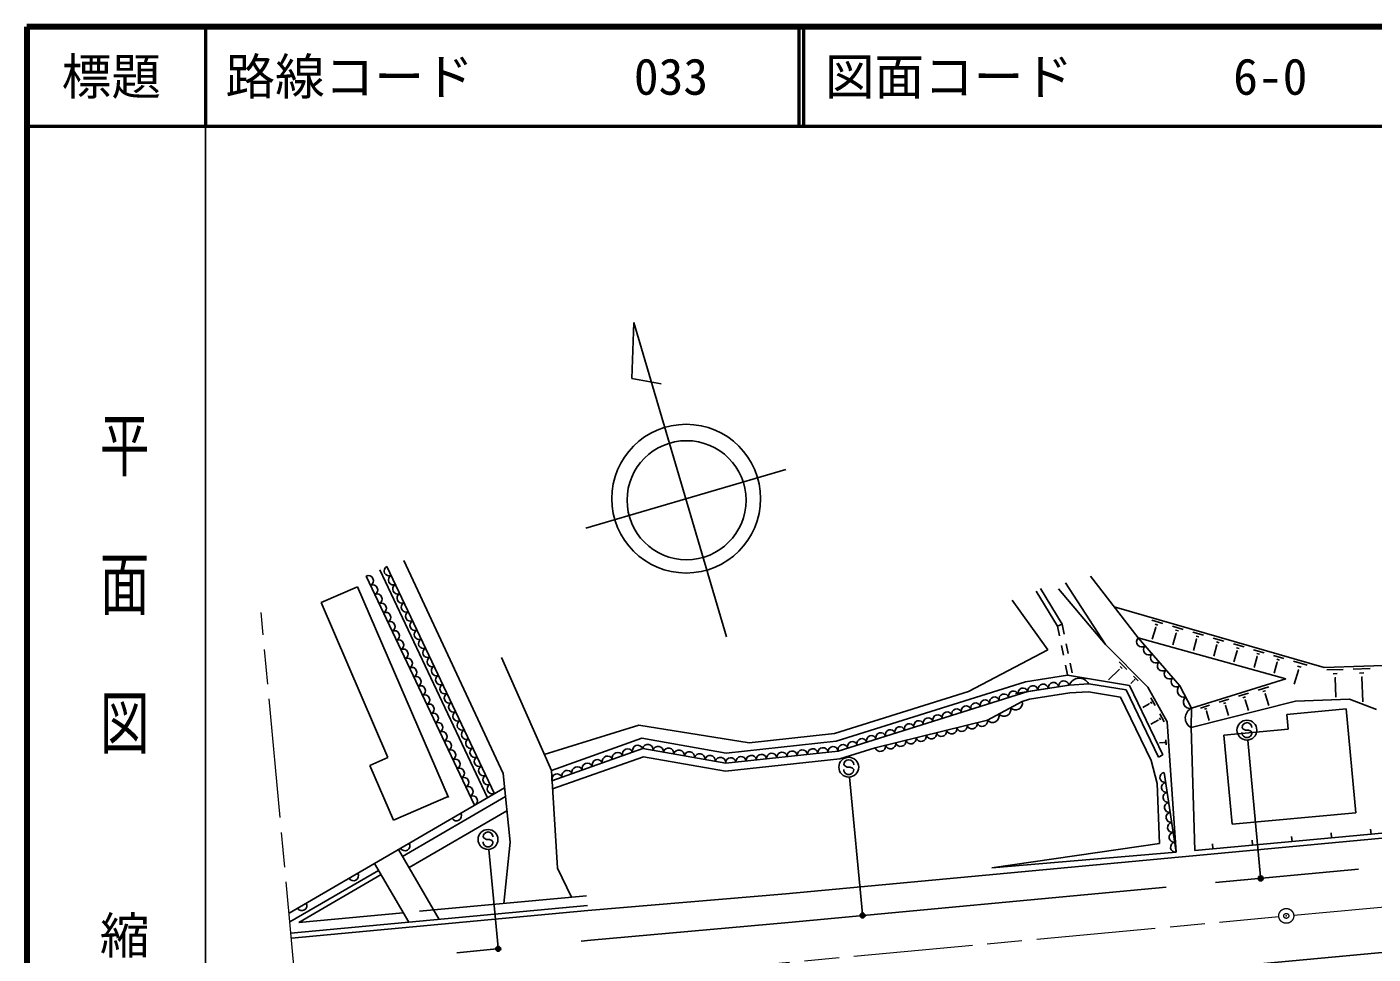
# Model space of a CAD drawing. Units: millimetres, scale not verified. Extents: x 40000 to 680000, y 20000 to 380000.
# Drawn here: x 40000 to 175613, y 286594 to 380000 of the extents above; entities that cross this region are included whole.
import ezdxf
from ezdxf.enums import TextEntityAlignment as Align

# ---------------------------------------------------------------- set-up
doc = ezdxf.new("R2010")
doc.units = ezdxf.units.MM
doc.header["$LTSCALE"] = 1000
doc.header["$PDMODE"] = 32
doc.header["$PDSIZE"] = 500
doc.linetypes.add('CHAIN', pattern=[18.5, 12, -1.5, 3.5, -1.5])
for name, color, linetype, lineweight in [('S-BGD', 7, 'Continuous', 25), ('S-BMK', 2, 'CHAIN', 13), ('S-STR-STRC', 7, 'Continuous', 25), ('S-TTL', 2, 'Continuous', 140), ('S-TTL-BAND', 7, 'Continuous', 25), ('S-TTL-LINE', 7, 'Continuous', 50)]:
    doc.layers.add(name, color=color, linetype=linetype, lineweight=lineweight)
doc.layers.add('S-TTL-TXT', color=7, linetype='Continuous')
doc.styles.add('@ＭＳ ゴシック', font='')
doc.styles.add('ＭＳ ゴシック', font='')
doc.styles.get('@ＭＳ ゴシック').set_extended_font_data('@MS Gothic')
doc.styles.get('ＭＳ ゴシック').set_extended_font_data('MS Gothic')

msp = doc.modelspace()

# ---------------------------------------------------------------- linework, layer by layer
at = {"layer": 'S-BGD'}
for p, q in [((101153, 350224), (100936, 344566)), ((110462, 318564), (101153, 350224)), ((100936, 344566), (103886, 344031)), ((96311, 329503), (116440, 335422)), ((76268, 325655), (87101, 302743)), ((77979, 326245), (87969, 304800)), ((74189, 324672), (85105, 301583)), ((75545, 325313), (86407, 302339)), ((151952, 318453), (147140, 324664)), ((73304, 323593), (69632, 322008)), ((82471, 302364), (73304, 323593)), ((141666, 323149), (143823, 319631)), ((142093, 323411), (144295, 319818)), ((148668, 317769), (143926, 323401)), ((148668, 317769), (144617, 323994)), ((76371, 306400), (69632, 322008)), ((142838, 317251), (139258, 322247)), ((149529, 321581), (170673, 315458)), ((153318, 320223), (154433, 319900)), ((143823, 319631), (144295, 319818)), ((143823, 319631), (144024, 318651)), ((144295, 319818), (144496, 318838)), ((153714, 319504), (153370, 318318)), ((153655, 319823), (153934, 319743)), ((153679, 319514), (153749, 319494)), ((155390, 319623), (156494, 319303)), ((155783, 318911), (155444, 317741)), ((155724, 319227), (156000, 319147)), ((155748, 318921), (155817, 318901)), ((157452, 319026), (158545, 318709)), ((144224, 317672), (144425, 316692)), ((144696, 317858), (144897, 316879)), ((152917, 313487), (148668, 317769)), ((151952, 318453), (156136, 313608)), ((166840, 314312), (151952, 318453)), ((157840, 318321), (157506, 317168)), ((157783, 318634), (158056, 318555)), ((157806, 318331), (157874, 318311)), ((159503, 318432), (160585, 318119)), ((159887, 317734), (159558, 316597)), ((159830, 318044), (160101, 317966)), ((159853, 317744), (159921, 317725)), ((161542, 317841), (162614, 317531)), ((161867, 317457), (162134, 317380)), ((92830, 305096), (87799, 316468)), ((134864, 313061), (142838, 317251)), ((150800, 315266), (150041, 316030)), ((161923, 317151), (161598, 316030)), ((161889, 317160), (161956, 317141)), ((163571, 317254), (164632, 316947)), ((163948, 316570), (163628, 315465)), ((163892, 316874), (164157, 316797)), ((163915, 316580), (163981, 316560)), ((165589, 316669), (166639, 316365)), ((165962, 315993), (165647, 314904)), ((165907, 316293), (166170, 316217)), ((165930, 316002), (165995, 315983)), ((167602, 316087), (168967, 315691)), ((365370, 315841), (116444, 292680)), ((140596, 314022), (144837, 314684)), ((144626, 315713), (144827, 314733)), ((144837, 314684), (151063, 313661)), ((145098, 315899), (145299, 314919)), ((150038, 315269), (148971, 314210)), ((150062, 315245), (150015, 315293)), ((150324, 315363), (150135, 315554)), ((168087, 315207), (167677, 313791)), ((168015, 315597), (168356, 315498)), ((168044, 315219), (168130, 315194)), ((170673, 315458), (183007, 315898)), ((170959, 315218), (172593, 315276)), ((171586, 314831), (171995, 314846)), ((173591, 315312), (175321, 315374)), ((174255, 314902), (174688, 314918)), ((121527, 308037), (140596, 314022)), ((139574, 312850), (144991, 313696)), ((144991, 313696), (140824, 313045)), ((146981, 313825), (144991, 313696)), ((146981, 313825), (150725, 313210)), ((151063, 313661), (154431, 306653)), ((151477, 314125), (151194, 313845)), ((151491, 314110), (151463, 314139)), ((151934, 314123), (151479, 314582)), ((151648, 314181), (151535, 314296)), ((154860, 309996), (152917, 313487)), ((156136, 313608), (157326, 311361)), ((157326, 311361), (166840, 314312)), ((164032, 313180), (165108, 313513)), ((171754, 314428), (171856, 314431)), ((171805, 314430), (171875, 312481)), ((174433, 314476), (174541, 314479)), ((174487, 314478), (174575, 312011)), ((121363, 308824), (134864, 313061)), ((140824, 313045), (121733, 307053)), ((136760, 310150), (140263, 312031)), ((141006, 312264), (140263, 312031)), ((145079, 312900), (141006, 312264)), ((146942, 313020), (145079, 312900)), ((146942, 313020), (150184, 312488)), ((150184, 312488), (153260, 306090)), ((150725, 313210), (153981, 306437)), ((153309, 311828), (153205, 312015)), ((153653, 311651), (153236, 312401)), ((157282, 309423), (167810, 312066)), ((160105, 311962), (161074, 312262)), ((162042, 312562), (163063, 312879)), ((162504, 312426), (162759, 312505)), ((162679, 312200), (162743, 312220)), ((162711, 312210), (163047, 311128)), ((164519, 313036), (164788, 313119)), ((164704, 312798), (164771, 312819)), ((164737, 312809), (165099, 311643)), ((167810, 312066), (173228, 312286)), ((173228, 312286), (175959, 311229)), ((153069, 311817), (152404, 311447)), ((153082, 311794), (153056, 311841)), ((154578, 309990), (154133, 310789)), ((157326, 311361), (157282, 309423)), ((158221, 311377), (159138, 311661)), ((158636, 311255), (158865, 311326)), ((158793, 311052), (158850, 311070)), ((158822, 311061), (159108, 310139)), ((160544, 311832), (160786, 311907)), ((160709, 311618), (160770, 311637)), ((160740, 311628), (161050, 310626)), ((172888, 311289), (166914, 310733)), ((167053, 309240), (166914, 310733)), ((173861, 300834), (172888, 311289)), ((92123, 306695), (101645, 309664)), ((101645, 309664), (112758, 307891)), ((125467, 307387), (136760, 310150)), ((153955, 310167), (153217, 309756)), ((153969, 310142), (153941, 310192)), ((154211, 310178), (154100, 310378)), ((155792, 296854), (154860, 309996)), ((157282, 309423), (157668, 297018)), ((167053, 309240), (160581, 308638)), ((92830, 305096), (101947, 308337)), ((101947, 308337), (110429, 306834)), ((110429, 306834), (121527, 308037)), ((112758, 307891), (121363, 308824)), ((154493, 307912), (154097, 307884)), ((154494, 307896), (154492, 307929)), ((154629, 307856), (154620, 307987)), ((154775, 307668), (154737, 308194)), ((161415, 299676), (160581, 308638)), ((102033, 307307), (92896, 304059)), ((110395, 305824), (102033, 307307)), ((121733, 307053), (110395, 305824)), ((125467, 307387), (121897, 306266)), ((153981, 306437), (154431, 306653)), ((76371, 306400), (74535, 305608)), ((76913, 300099), (74535, 305608)), ((102101, 306482), (92949, 303228)), ((110367, 305016), (102101, 306482)), ((121897, 306266), (110367, 305016)), ((153260, 306090), (153875, 303785)), ((87969, 304800), (88669, 297864)), ((92830, 305096), (93459, 295245)), ((153875, 303785), (154091, 297745)), ((154564, 304891), (155792, 296854)), ((66411, 290714), (88117, 303334)), ((82422, 302478), (76913, 300099)), ((77843, 296435), (88205, 302460)), ((207279, 301634), (157668, 297018)), ((78496, 295311), (88349, 301039)), ((173861, 300834), (161415, 299676)), ((167451, 297928), (167404, 298426)), ((171434, 298299), (171387, 298796)), ((175416, 298669), (175370, 299167)), ((77440, 297126), (81535, 290085)), ((88669, 297864), (88033, 291694)), ((154091, 297745), (137221, 295285)), ((159485, 297187), (159439, 297685)), ((163468, 297557), (163422, 298055)), ((75020, 295719), (78462, 289799)), ((137221, 295285), (155792, 296854)), ((66493, 289836), (75422, 295027)), ((67377, 289772), (75673, 294595)), ((93459, 295245), (94857, 292329)), ((174153, 295137), (159736, 293796)), ((154758, 293332), (116713, 289792)), ((79554, 290905), (96377, 292470)), ((96516, 290976), (116444, 292680)), ((66599, 288695), (96470, 291474)), ((66645, 288197), (96516, 290976)), ((67377, 289772), (77908, 290751)), ((96794, 287989), (116713, 289792)), ((209607, 289849), (124973, 281974)), ((95840, 287900), (96794, 287989)), ((83294, 286733), (87326, 287108))]:
    msp.add_line(p, q, dxfattribs=at)
for centre, radius in [((106416, 332475), 7493), ((106452, 332321), 5995)]:
    msp.add_circle(centre, radius, dxfattribs=at)
for centre, radius, start, end in [((76490, 325200), 506, 115.98539, 294.62225), ((74397, 324206), 511, 296.515, 114.09264), ((76923, 324285), 506, 115.98539, 294.62225), ((74834, 323282), 511, 296.515, 114.09264), ((75271, 322359), 511, 296.515, 114.09264), ((77355, 323370), 506, 115.98539, 294.62225), ((77788, 322455), 506, 115.98539, 294.62225), ((75707, 321435), 511, 296.515, 114.09264), ((78220, 321541), 506, 115.98539, 294.62225), ((76144, 320511), 511, 296.515, 114.09264), ((76581, 319588), 511, 296.515, 114.09264), ((78653, 320626), 506, 115.98539, 294.62225), ((79085, 319711), 506, 115.98539, 294.62225), ((77017, 318664), 511, 296.515, 114.09264), ((79518, 318796), 506, 115.98539, 294.62225), ((77454, 317741), 511, 296.515, 114.09264), ((79950, 317881), 506, 115.98539, 294.62225), ((80383, 316966), 506, 115.98539, 294.62225), ((152326, 318071), 535, 134.41097, 307.2192), ((153023, 317264), 535, 134.41097, 307.2192), ((77891, 316817), 511, 296.515, 114.09264), ((78327, 315893), 511, 296.515, 114.09264), ((80816, 316051), 506, 115.98539, 294.62225), ((153721, 316456), 535, 134.41097, 307.2192), ((154418, 315648), 535, 134.41097, 307.2192), ((78764, 314970), 511, 296.515, 114.09264), ((81248, 315136), 506, 115.98539, 294.62225), ((81681, 314221), 506, 115.98539, 294.62225), ((155116, 314841), 535, 134.41097, 307.2192), ((79201, 314046), 511, 296.515, 114.09264), ((79637, 313123), 511, 296.515, 114.09264), ((82113, 313306), 506, 115.98539, 294.62225), ((140347, 312895), 500, 17.4536, 197.39847), ((141349, 313100), 528, 11.81837, 185.91816), ((142391, 313262), 528, 11.81837, 185.91816), ((143432, 313425), 528, 11.81837, 185.91816), ((144474, 313588), 528, 11.81837, 185.91816), ((146018, 313264), 1115, 30.21492, 157.20415), ((155813, 314033), 535, 134.41097, 307.2192), ((156554, 313109), 650, 129.93222, 285.86232), ((80074, 312199), 511, 296.515, 114.09264), ((82546, 312391), 506, 115.98539, 294.62225), ((82978, 311476), 506, 115.98539, 294.62225), ((136528, 311697), 500, 17.4536, 197.39847), ((137483, 311997), 500, 17.4536, 197.39847), ((138438, 312296), 500, 17.4536, 197.39847), ((139392, 312596), 500, 17.4536, 197.39847), ((139602, 311861), 682, 222.02216, 14.44804), ((157148, 311986), 650, 129.93222, 285.86232), ((80511, 311276), 511, 296.515, 114.09264), ((80947, 310352), 511, 296.515, 114.09264), ((83411, 310561), 506, 115.98539, 294.62225), ((131756, 310199), 500, 17.4536, 197.39847), ((132710, 310498), 500, 17.4536, 197.39847), ((133665, 310798), 500, 17.4536, 197.39847), ((134619, 311098), 500, 17.4536, 197.39847), ((135574, 311397), 500, 17.4536, 197.39847), ((137267, 310607), 682, 222.02216, 14.44804), ((138435, 311234), 682, 222.02216, 14.44804), ((157773, 310381), 1077, 114.53357, 242.86253), ((81384, 309428), 511, 296.515, 114.09264), ((83844, 309646), 506, 115.98539, 294.62225), ((126983, 308701), 500, 17.4536, 197.39847), ((127937, 309000), 500, 17.4536, 197.39847), ((128892, 309300), 500, 17.4536, 197.39847), ((129846, 309600), 500, 17.4536, 197.39847), ((130801, 309899), 500, 17.4536, 197.39847), ((133160, 309299), 529, 196.83376, 10.66499), ((134187, 309550), 529, 196.83376, 10.66499), ((135214, 309801), 529, 196.83376, 10.66499), ((136240, 310052), 529, 196.83376, 10.66499), ((81821, 308505), 511, 296.515, 114.09264), ((82257, 307581), 511, 296.515, 114.09264), ((84276, 308731), 506, 115.98539, 294.62225), ((84709, 307816), 506, 115.98539, 294.62225), ((123165, 307502), 500, 17.4536, 197.39847), ((124119, 307802), 500, 17.4536, 197.39847), ((125074, 308102), 500, 17.4536, 197.39847), ((126028, 308401), 500, 17.4536, 197.39847), ((127000, 307791), 529, 196.83376, 10.66499), ((128027, 308043), 529, 196.83376, 10.66499), ((129054, 308294), 529, 196.83376, 10.66499), ((130080, 308545), 529, 196.83376, 10.66499), ((131107, 308796), 529, 196.83376, 10.66499), ((132134, 309047), 529, 196.83376, 10.66499), ((82694, 306658), 511, 296.515, 114.09264), ((85141, 306901), 506, 115.98539, 294.62225), ((98493, 306007), 540, 23.68019, 195.46079), ((99508, 306368), 540, 23.68019, 195.46079), ((100523, 306729), 540, 23.68019, 195.46079), ((101538, 307090), 540, 23.68019, 195.46079), ((102550, 307184), 532, 353.26294, 166.62839), ((103595, 306998), 532, 353.26294, 166.62839), ((104640, 306813), 532, 353.26294, 166.62839), ((105686, 306628), 532, 353.26294, 166.62839), ((106731, 306442), 532, 353.26294, 166.62839), ((107776, 306257), 532, 353.26294, 166.62839), ((108821, 306072), 532, 353.26294, 166.62839), ((111943, 305973), 519, 8.21806, 184.15547), ((112973, 306085), 519, 8.21806, 184.15547), ((114004, 306197), 519, 8.21806, 184.15547), ((115035, 306309), 519, 8.21806, 184.15547), ((116066, 306420), 519, 8.21806, 184.15547), ((117096, 306532), 519, 8.21806, 184.15547), ((118127, 306644), 519, 8.21806, 184.15547), ((119158, 306756), 519, 8.21806, 184.15547), ((120188, 306867), 519, 8.21806, 184.15547), ((121219, 306979), 519, 8.21806, 184.15547), ((122210, 307203), 500, 17.4536, 197.39847), ((125974, 307540), 529, 196.83376, 10.66499), ((83130, 305734), 511, 296.515, 114.09264), ((83567, 304810), 511, 296.515, 114.09264), ((85574, 305987), 506, 115.98539, 294.62225), ((86006, 305072), 506, 115.98539, 294.62225), ((95447, 304924), 540, 23.68019, 195.46079), ((96462, 305285), 540, 23.68019, 195.46079), ((97477, 305646), 540, 23.68019, 195.46079), ((109867, 305886), 532, 353.26294, 166.62839), ((110912, 305862), 519, 8.21806, 184.15547), ((84004, 303887), 511, 296.515, 114.09264), ((86439, 304157), 506, 115.98539, 294.62225), ((93417, 304203), 540, 23.68019, 195.46079), ((94432, 304563), 540, 23.68019, 195.46079), ((154649, 304390), 508, 99.60224, 277.76776), ((154802, 303385), 508, 99.60224, 277.76776), ((84440, 302963), 511, 296.515, 114.09264), ((84877, 302040), 511, 296.515, 114.09264), ((86871, 303242), 506, 115.98539, 294.62225), ((154956, 302380), 508, 99.60224, 277.76776), ((155109, 301376), 508, 99.60224, 277.76776), ((83269, 300515), 500, 210.17361, 30.17361), ((155263, 300371), 508, 99.60224, 277.76776), ((155416, 299366), 508, 99.60224, 277.76776), ((155570, 298362), 508, 99.60224, 277.76776), ((78082, 297499), 500, 210.17361, 30.17361), ((155723, 297357), 508, 99.60224, 277.76776), ((72895, 294484), 500, 210.17361, 30.17361), ((67708, 291468), 500, 210.17361, 30.17361)]:
    msp.add_arc(centre, radius, start, end, dxfattribs=at)
at = {"layer": 'S-BMK'}
for p, q in [((67229, 281924), (63593, 321005)), ((167615, 290511), (365262, 308901)), ((68045, 281247), (166122, 290372))]:
    msp.add_line(p, q, dxfattribs=at)
msp.add_circle((166868, 290442), 750, dxfattribs=at)
msp.add_point((166868, 290442), dxfattribs=at)
at = {"layer": 'S-STR-STRC'}
for p, q in [((162508, 309296), (162409, 309414)), ((162753, 309156), (162508, 309296)), ((163054, 309154), (162753, 309156)), ((164279, 294369), (162996, 308159)), ((163299, 309042), (163054, 309154)), ((163405, 308906), (163299, 309042)), ((122396, 305563), (122296, 305681)), ((122641, 305424), (122396, 305563)), ((122941, 305422), (122641, 305424)), ((123186, 305310), (122941, 305422)), ((123292, 305174), (123186, 305310)), ((122884, 304427), (124167, 290637)), ((86055, 298281), (85956, 298399)), ((86300, 298142), (86055, 298281)), ((86601, 298140), (86300, 298142)), ((87462, 287272), (86543, 297145)), ((86846, 298028), (86601, 298140)), ((86952, 297892), (86846, 298028))]:
    msp.add_line(p, q, dxfattribs=at)
for centre, radius in [((162903, 309155), 1000), ((122791, 305423), 1000), ((86450, 298141), 1000), ((164293, 294220), 150), ((164293, 294220), 120), ((164293, 294220), 90), ((164293, 294220), 60), ((164293, 294220), 30), ((124181, 290487), 150), ((124181, 290487), 120), ((124181, 290487), 90), ((124181, 290487), 60), ((124181, 290487), 30), ((87476, 287122), 150), ((87476, 287122), 120), ((87476, 287122), 90), ((87476, 287122), 60), ((87476, 287122), 30)]:
    msp.add_circle(centre, radius, dxfattribs=at)
for centre, start, end in [((162909, 309410), 359.55488, 179.55488), ((162905, 308910), 179.55488, 359.55488), ((122792, 305177), 179.55488, 359.55488), ((122796, 305677), 359.55488, 179.55488), ((86456, 298395), 359.55488, 179.55488), ((86452, 297895), 179.55488, 359.55488)]:
    msp.add_arc(centre, 500, start, end, dxfattribs=at)
for p in [(164293, 294220), (124181, 290487), (87476, 287122)]:
    msp.add_point(p, dxfattribs=at)
at = {"layer": 'S-TTL'}
for p, q in [((40000, 380000), (40000, 20000)), ((680000, 380000), (40000, 380000))]:
    msp.add_line(p, q, dxfattribs=at)
at = {"layer": 'S-TTL-BAND'}
msp.add_line((58000, 370000), (58000, 20000), dxfattribs=at)
at = {"layer": 'S-TTL-LINE'}
for p, q in [((58000, 380000), (58000, 370000)), ((117750, 380000), (117750, 370000)), ((118250, 380000), (118250, 370000)), ((40000, 370000), (680000, 370000))]:
    msp.add_line(p, q, dxfattribs=at)

# ---------------------------------------------------------------- texts
at = {"layer": 'S-TTL-BAND', "style": '@ＭＳ ゴシック', "width": 1.4}
msp.add_text('平  面  図', height=3666, rotation=270, dxfattribs=at).set_placement((49777, 306475), align=Align.MIDDLE_RIGHT)
at = {"layer": 'S-TTL-BAND', "style": '@ＭＳ ゴシック'}
msp.add_text('縮尺千分の一', height=3666, rotation=270, dxfattribs=at).set_placement((49777, 261030), align=Align.MIDDLE_RIGHT)
at = {"layer": 'S-TTL-TXT', "style": 'ＭＳ ゴシック'}
msp.add_text('標題', height=3666, dxfattribs=at).set_placement((48500, 375000), align=Align.MIDDLE_CENTER)
for s, p in [('路線コード', (60000, 375000)), ('図面コード', (120380, 375000)), ('033', (101142, 375000)), ('6-0', (161521, 375000))]:
    msp.add_text(s, height=3666, dxfattribs=at).set_placement(p, align=Align.MIDDLE_LEFT)

doc.saveas('drawing.dxf')
